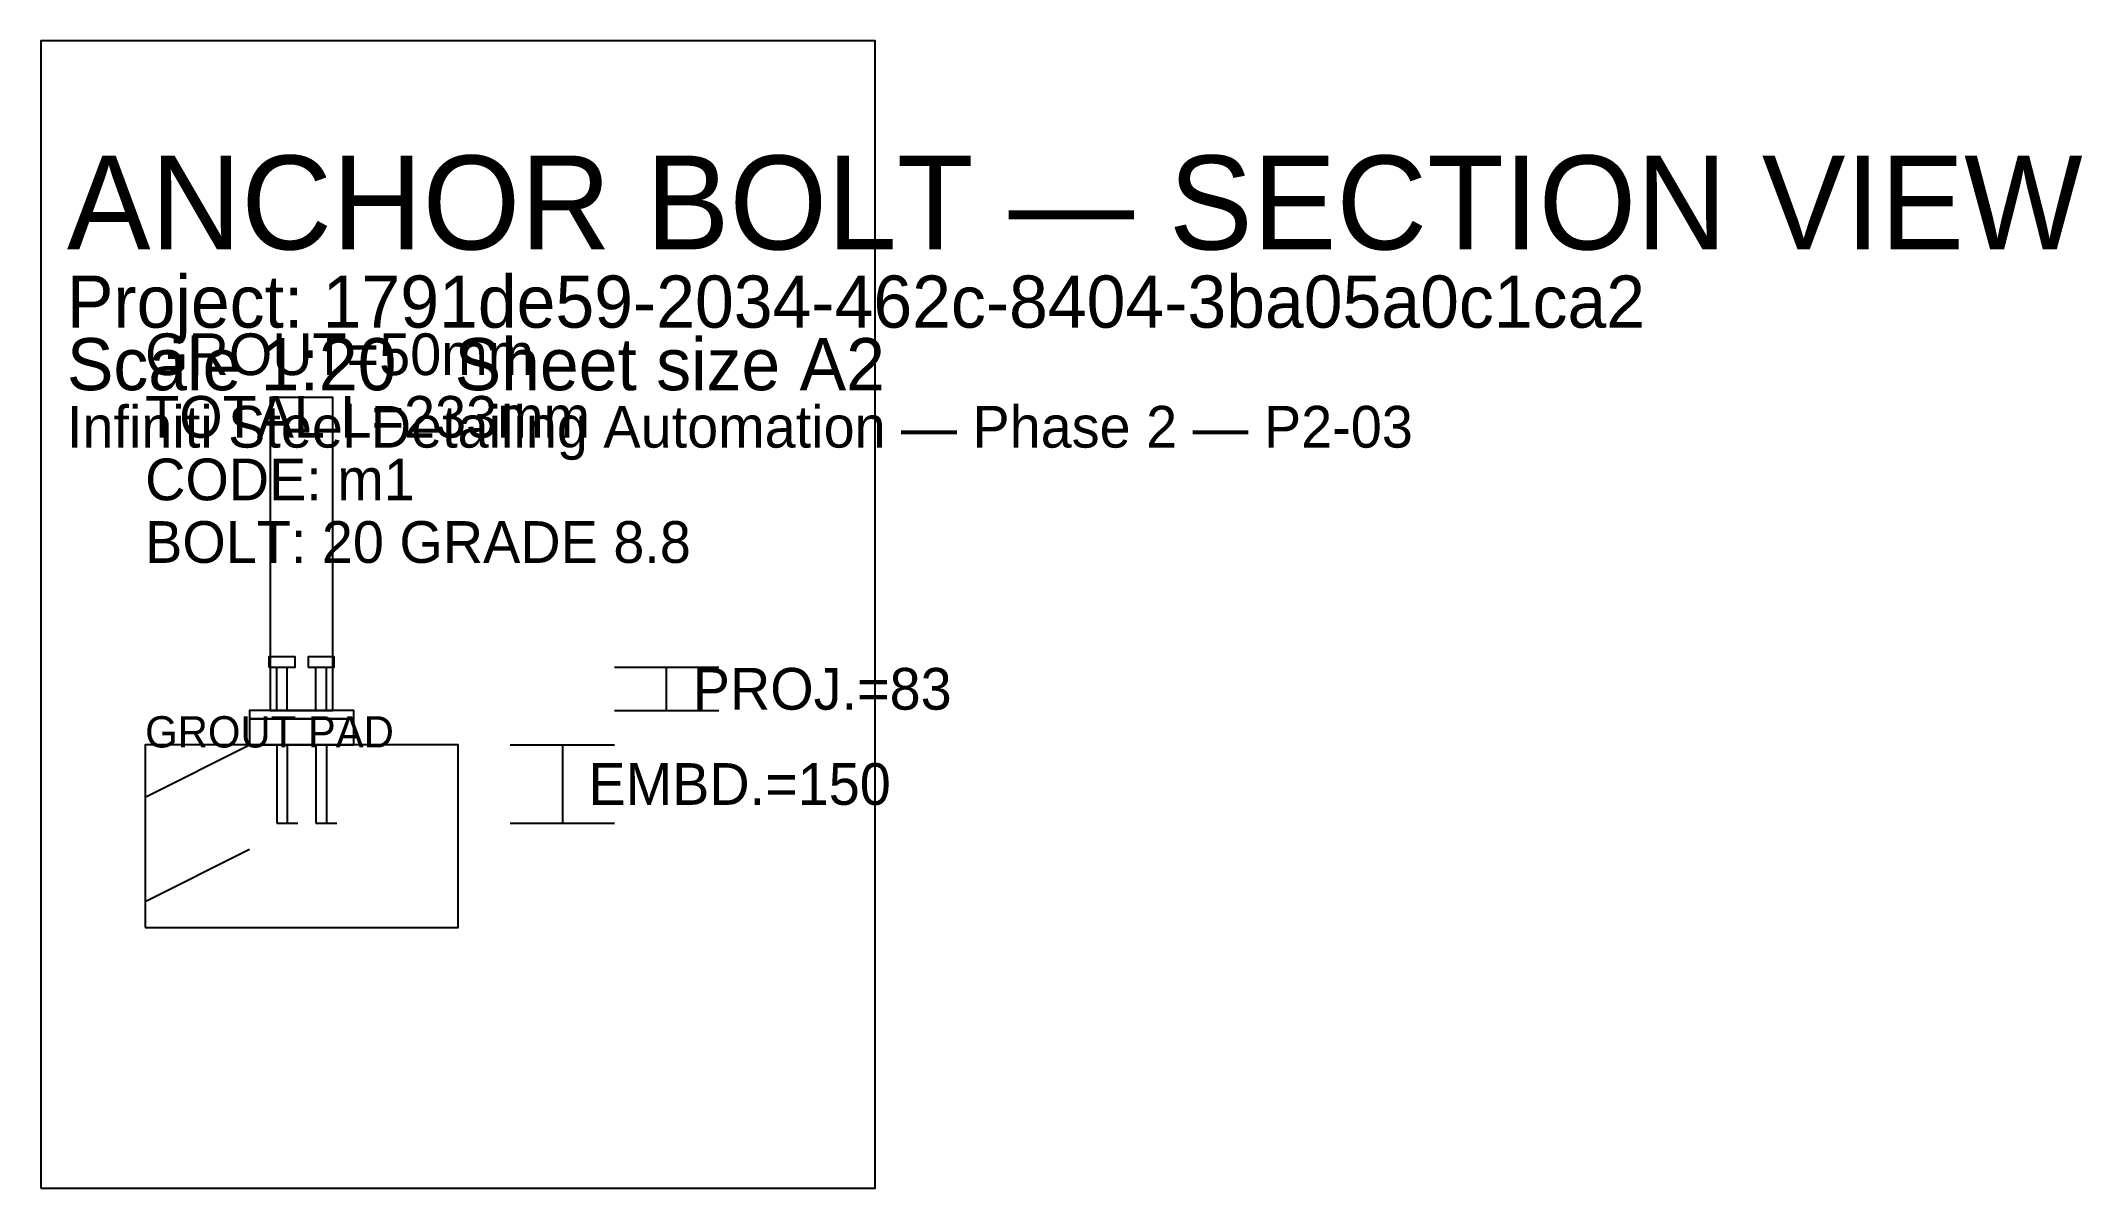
# Model space of a CAD drawing. Header units: metres. Extents: x -500 to 3414, y -850 to 1350.
import ezdxf

# ---------------------------------------------------------------- set-up
doc = ezdxf.new("R2010")
doc.units = ezdxf.units.M
for name, color, linetype in [('BASE_PLATE', 7, 'Continuous'), ('BOLT', 7, 'Continuous'), ('COLUMN', 7, 'Continuous'), ('CONCRETE', 7, 'Continuous'), ('DIM', 7, 'Continuous'), ('GROUT', 7, 'Continuous'), ('TEXT', 7, 'Continuous')]:
    doc.layers.add(name, color=color, linetype=linetype)

msp = doc.modelspace()

# ---------------------------------------------------------------- linework, layer by layer
msp.add_lwpolyline([(-500, -850), (1100, -850), (1100, 1350), (-500, 1350)], close=True)
at = {"layer": 'BASE_PLATE'}
msp.add_lwpolyline([(-100, 50), (100, 50), (100, 66), (-100, 66)], close=True, dxfattribs=at)
at = {"layer": 'BOLT'}
for p, q in [((-47.5, 66), (-47.5, 149)), ((-27.5, 66), (-27.5, 149)), ((27.5, 66), (27.5, 149)), ((47.5, 66), (47.5, 149)), ((-47.5, 0), (-47.5, -150)), ((-27.5, 0), (-27.5, -150)), ((27.5, 0), (27.5, -150)), ((47.5, 0), (47.5, -150)), ((-47.5, -150), (-7.5, -150)), ((27.5, -150), (67.5, -150))]:
    msp.add_line(p, q, dxfattribs=at)
for points in [[(-62.5, 149), (-12.5, 149), (-12.5, 169), (-62.5, 169)], [(12.5, 149), (62.5, 149), (62.5, 169), (12.5, 169)]]:
    msp.add_lwpolyline(points, close=True, dxfattribs=at)
at = {"layer": 'COLUMN'}
msp.add_lwpolyline([(-60, 66), (60, 66), (60, 666), (-60, 666)], close=True, dxfattribs=at)
at = {"layer": 'CONCRETE'}
for p, q in [((-300, -100), (-100, 0)), ((-300, -300), (-100, -200))]:
    msp.add_line(p, q, dxfattribs=at)
msp.add_lwpolyline([(-300, -350), (300, -350), (300, 0), (-300, 0)], close=True, dxfattribs=at)
at = {"layer": 'DIM'}
for p, q in [((600, 149), (800, 149)), ((700, 66), (700, 149)), ((600, 66), (800, 66)), ((400, 0), (600, 0)), ((500, 0), (500, -150)), ((400, -150), (600, -150))]:
    msp.add_line(p, q, dxfattribs=at)
at = {"layer": 'GROUT'}
msp.add_lwpolyline([(-100, 0), (100, 0), (100, 50), (-100, 50)], close=True, dxfattribs=at)

# ---------------------------------------------------------------- texts
for s, height, p in [('ANCHOR BOLT — SECTION VIEW', 180, (-450, 950)), ('Project: 1791de59-2034-462c-8404-3ba05a0c1ca2', 100, (-450, 800)), ('Scale 1:20   Sheet size A2', 100, (-450, 680)), ('Infiniti Steel Detailing Automation — Phase 2 — P2-03', 80, (-450, 570))]:
    msp.add_text(s, height=height).set_placement(p)
at = {"layer": 'DIM'}
for s, p in [('PROJ.=83', (750, 67.5)), ('EMBD.=150', (550, -115))]:
    msp.add_text(s, height=80, dxfattribs=at).set_placement(p)
at = {"layer": 'TEXT'}
for s, height, p in [('GROUT=50mm', 80, (-300, 709)), ('TOTAL L=233mm', 80, (-300, 589)), ('CODE: m1', 80, (-300, 469)), ('BOLT: 20 GRADE 8.8', 80, (-300, 349)), ('GROUT PAD', 60, (-300, -5))]:
    msp.add_text(s, height=height, dxfattribs=at).set_placement(p)

doc.saveas('drawing.dxf')
